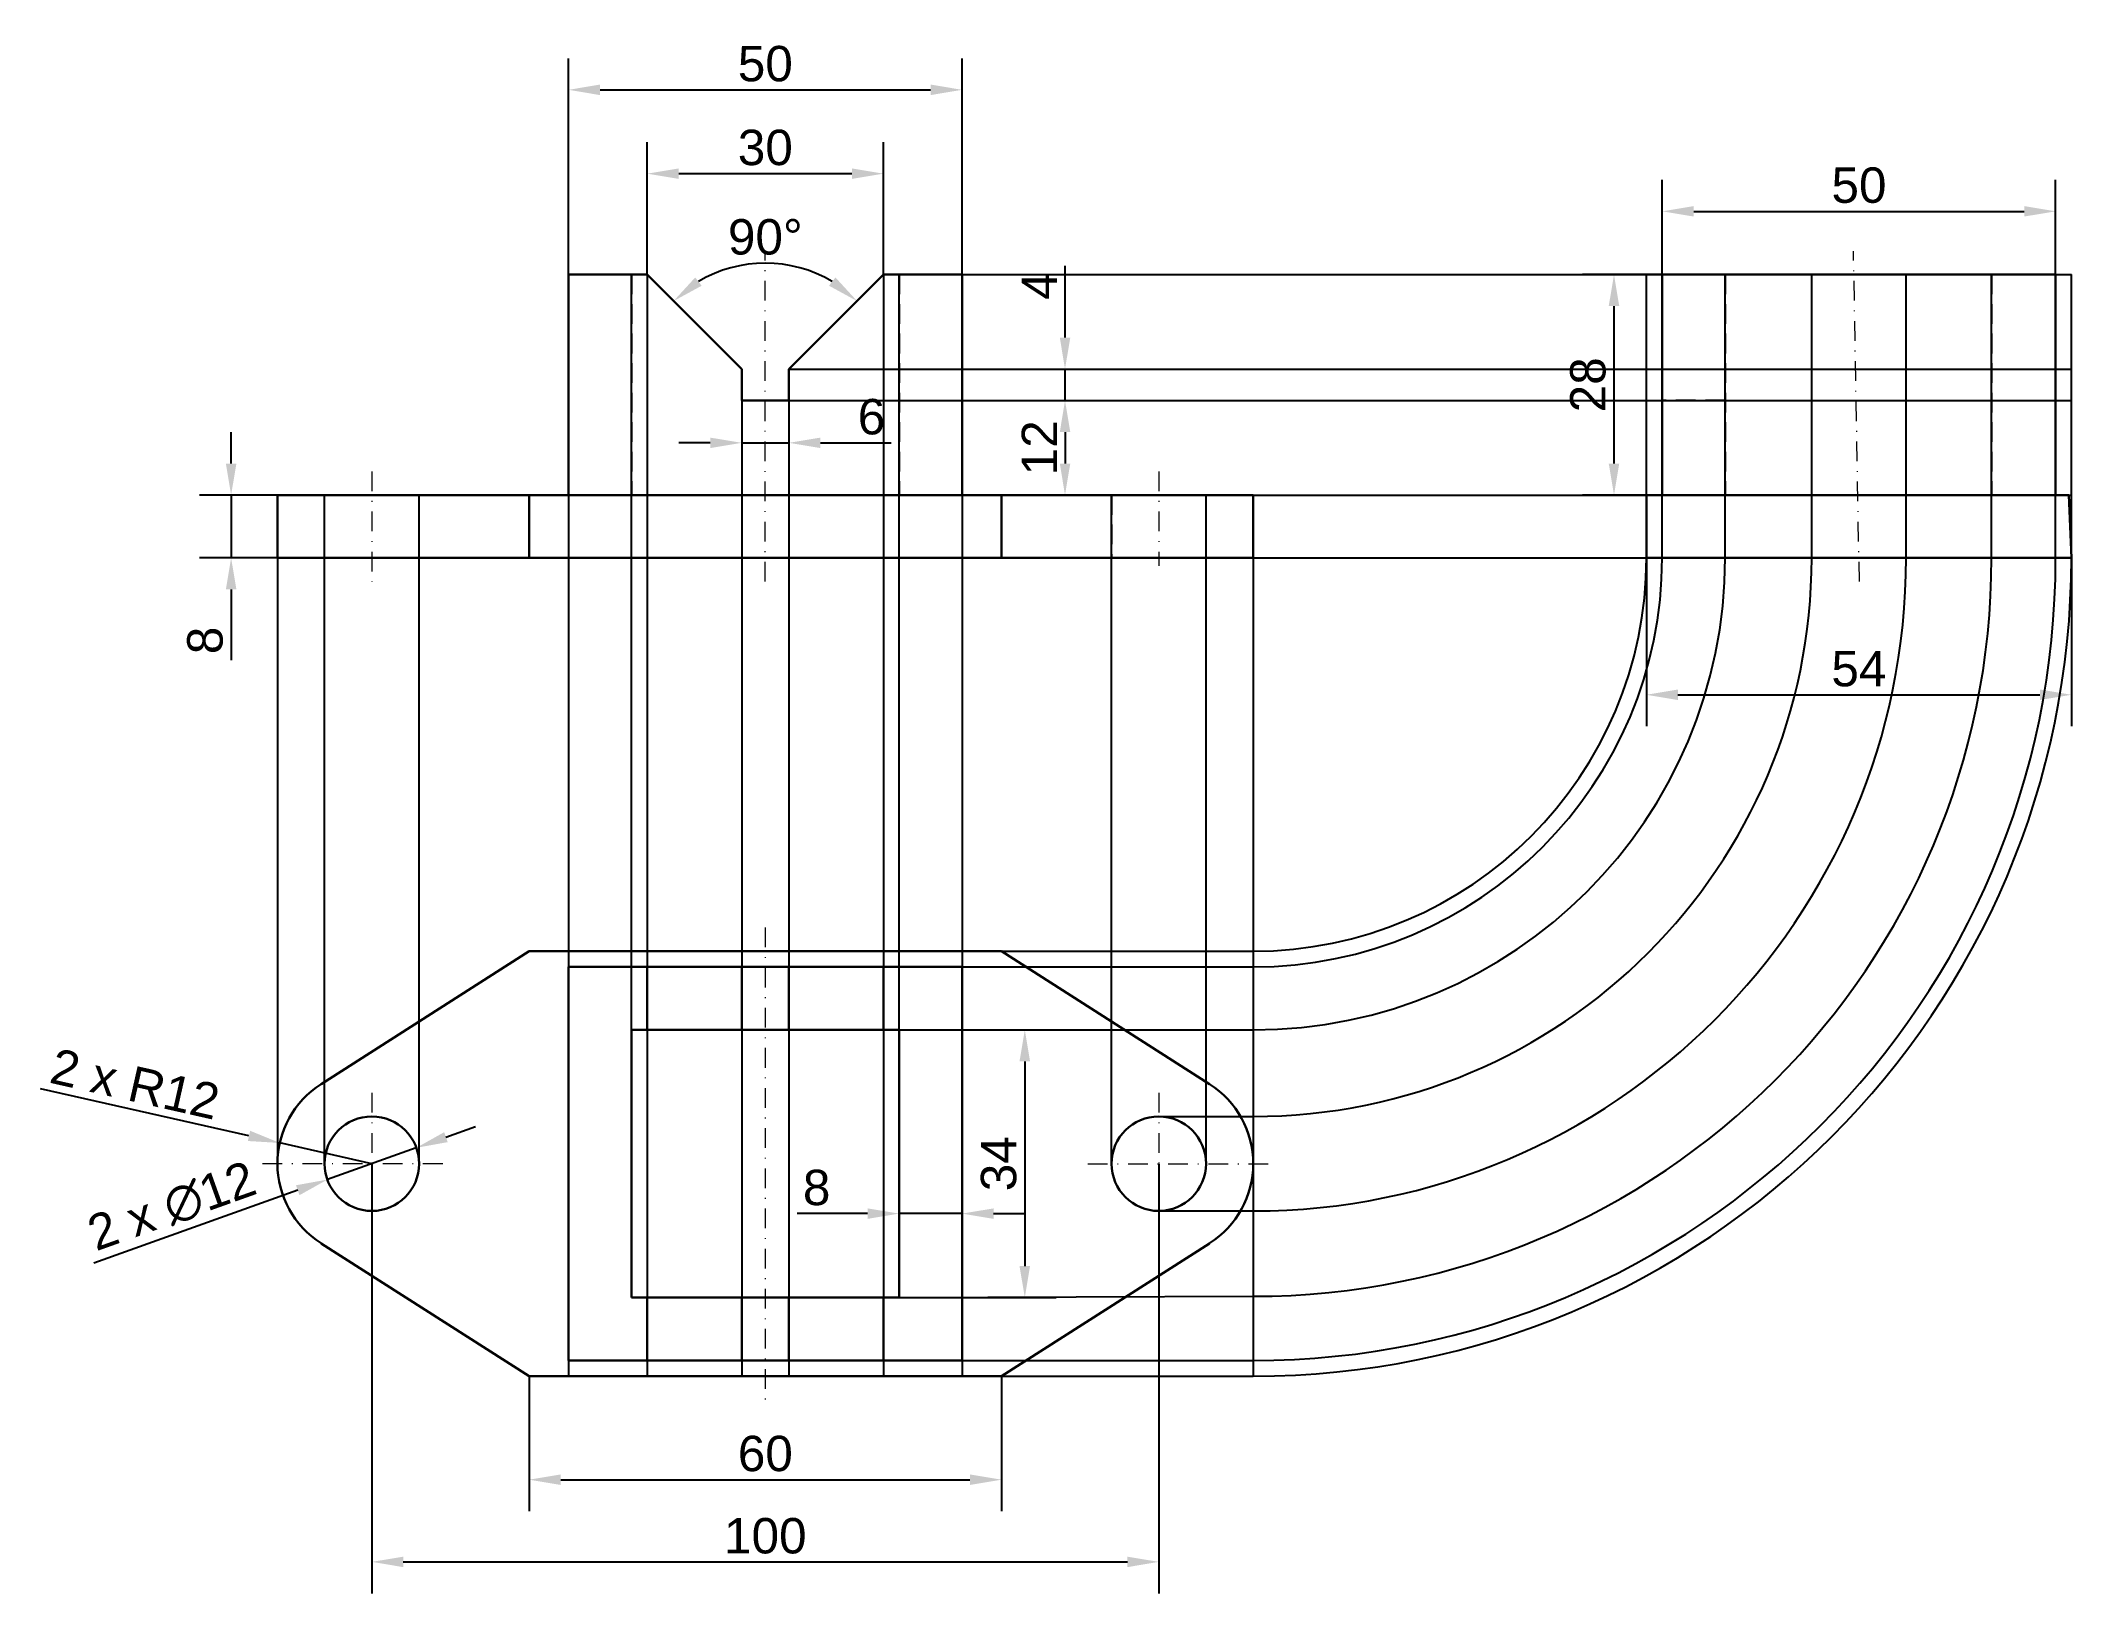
# Model space of a CAD drawing. Header units: inches. Extents: x -30 to 228, y -132 to 66.
import ezdxf

# ---------------------------------------------------------------- set-up
doc = ezdxf.new("R2010")
doc.units = ezdxf.units.IN
doc.header["$LTSCALE"] = 5
doc.header["$MEASUREMENT"] = 0
doc.linetypes.add('DASHDOT', pattern=[1, 0.5, -0.25, 0, -0.25])
doc.linetypes.add('DASHED', pattern=[0.75, 0.5, -0.25])
doc.layers.add('ajutator', color=82, linetype='Continuous')
doc.layers.add('nevazute', color=170, linetype='DASHED')
doc.layers.add('axe', color=10, linetype='DASHDOT', lineweight=20)
doc.layers.add('contur', color=174, linetype='Continuous', lineweight=30)
doc.styles.add('text4.5', font='arial.ttf', dxfattribs={"height": 4.5})
doc.dimstyles.new('cote4.5', dxfattribs={"dimscale": 0, "dimtxt": 4.5, "dimasz": 4, "dimexe": 4, "dimexo": 0, "dimgap": 1, "dimtad": 1, "dimdec": 0, "dimdsep": 46, "dimtxsty": 'text4.5', "dimcen": 0.09, "dimadec": 0, "dimazin": 0, "dimtfac": 1, "dimtdec": 0, "dimtmove": 0, "dimatfit": 0, "dimfxl": 1, "dimtolj": 1, "dimtzin": 0, "dimarcsym": 1})

# ---------------------------------------------------------------- blocks, each defined once
blk = doc.blocks.new('*D1')
at = {"color": 0, "lineweight": -2, "transparency": 16777216}
for p, q in [((37, 36), (37, 63.48)), ((87, 36), (87, 63.48)), ((41, 59.48), (83, 59.48))]:
    blk.add_line(p, q, dxfattribs=at)
at = {"color": 0, "transparency": 16777216}
for points in [[(41, 60.15), (41, 58.81), (37, 59.48)], [(83, 60.15), (83, 58.81), (87, 59.48)]]:
    blk.add_solid(points, dxfattribs=at)
at = {"layer": 'Defpoints', "color": 0, "transparency": 16777216}
for p in [(87, 59.48), (37, 36), (87, 36)]:
    blk.add_point(p, dxfattribs=at)
at = {"color": 0, "transparency": 16777216, "insert": (62, 62.78), "char_height": 4.5, "attachment_point": 5, "style": 'text4.5'}
blk.add_mtext('\\A1;50', dxfattribs=at)
blk = doc.blocks.new('*D2')
at = {"color": 0, "lineweight": -2, "transparency": 16777216}
for p, q in [((47, 36), (47, 52.83)), ((77, 36), (77, 52.83)), ((51, 48.83), (73, 48.83))]:
    blk.add_line(p, q, dxfattribs=at)
at = {"color": 0, "transparency": 16777216}
for points in [[(51, 49.49), (51, 48.16), (47, 48.83)], [(73, 49.49), (73, 48.16), (77, 48.83)]]:
    blk.add_solid(points, dxfattribs=at)
at = {"layer": 'Defpoints', "color": 0, "transparency": 16777216}
for p in [(77, 48.83), (47, 36), (77, 36)]:
    blk.add_point(p, dxfattribs=at)
at = {"color": 0, "transparency": 16777216, "insert": (62, 52.13), "char_height": 4.5, "attachment_point": 5, "style": 'text4.5'}
blk.add_mtext('\\A1;30', dxfattribs=at)
blk = doc.blocks.new('*D3')
at = {"color": 0, "lineweight": -2, "transparency": 16777216}
blk.add_arc((62, 21), 16.47, 58.947, 121.053, dxfattribs=at)
at = {"color": 0, "transparency": 16777216}
for points in [[(53.91, 34.59), (53.09, 35.64), (50.35, 32.65)], [(70.91, 35.64), (70.09, 34.59), (73.65, 32.65)]]:
    blk.add_solid(points, dxfattribs=at)
at = {"layer": 'Defpoints', "color": 0, "transparency": 16777216}
for p in [(66.26, 36.91), (47, 36), (77, 36), (59, 24), (65, 24)]:
    blk.add_point(p, dxfattribs=at)
at = {"color": 0, "transparency": 16777216, "insert": (62, 40.77), "char_height": 4.5, "attachment_point": 5, "style": 'text4.5'}
blk.add_mtext('\\A1;90°', dxfattribs=at)
blk = doc.blocks.new('*D4')
at = {"color": 0, "lineweight": -2, "transparency": 16777216}
for p, q in [((12, -76.96), (12, -131.55)), ((112, -76.96), (112, -131.55)), ((16, -127.55), (108, -127.55))]:
    blk.add_line(p, q, dxfattribs=at)
at = {"color": 0, "transparency": 16777216}
for points in [[(16, -126.89), (16, -128.22), (12, -127.55)], [(108, -126.89), (108, -128.22), (112, -127.55)]]:
    blk.add_solid(points, dxfattribs=at)
at = {"layer": 'Defpoints', "color": 0, "transparency": 16777216}
for p in [(12, -76.96), (112, -76.96), (112, -127.55)]:
    blk.add_point(p, dxfattribs=at)
at = {"color": 0, "transparency": 16777216, "insert": (62, -124.26), "char_height": 4.5, "attachment_point": 5, "style": 'text4.5'}
blk.add_mtext('\\A1;100', dxfattribs=at)
blk = doc.blocks.new('*D5')
at = {"color": 0, "lineweight": -2, "transparency": 16777216}
for p, q in [((32, -103.96), (32, -121.11)), ((92, -103.96), (92, -121.11)), ((36, -117.11), (88, -117.11))]:
    blk.add_line(p, q, dxfattribs=at)
at = {"color": 0, "transparency": 16777216}
for points in [[(36, -116.44), (36, -117.78), (32, -117.11)], [(88, -116.44), (88, -117.78), (92, -117.11)]]:
    blk.add_solid(points, dxfattribs=at)
at = {"layer": 'Defpoints', "color": 0, "transparency": 16777216}
for p in [(32, -103.96), (92, -103.96), (92, -117.11)]:
    blk.add_point(p, dxfattribs=at)
at = {"color": 0, "transparency": 16777216, "insert": (62, -113.81), "char_height": 4.5, "attachment_point": 5, "style": 'text4.5'}
blk.add_mtext('\\A1;60', dxfattribs=at)
blk = doc.blocks.new('*D6')
at = {"color": 0, "lineweight": -2, "transparency": 16777216}
for p, q in [((175.98, 36), (165.84, 36)), ((169.84, 32), (169.84, 12)), ((175.98, 8), (165.84, 8))]:
    blk.add_line(p, q, dxfattribs=at)
at = {"color": 0, "transparency": 16777216}
for points in [[(169.17, 32), (170.51, 32), (169.84, 36)], [(169.17, 12), (170.51, 12), (169.84, 8)]]:
    blk.add_solid(points, dxfattribs=at)
at = {"layer": 'Defpoints', "color": 0, "transparency": 16777216}
for p in [(175.98, 36), (169.84, 8), (175.98, 8)]:
    blk.add_point(p, dxfattribs=at)
at = {"color": 0, "transparency": 16777216, "insert": (166.54, 22), "char_height": 4.5, "attachment_point": 5, "rotation": 90, "style": 'text4.5'}
blk.add_mtext('\\A1;28', dxfattribs=at)
blk = doc.blocks.new('*D7')
at = {"color": 0, "lineweight": -2, "transparency": 16777216}
for p, q in [((59, 20), (59, 10.63)), ((65, 20), (65, 10.63)), ((55, 14.63), (51, 14.63)), ((59, 14.63), (65, 14.63)), ((69, 14.63), (77.97, 14.63))]:
    blk.add_line(p, q, dxfattribs=at)
at = {"color": 0, "transparency": 16777216}
for points in [[(55, 15.29), (55, 13.96), (59, 14.63)], [(69, 15.29), (69, 13.96), (65, 14.63)]]:
    blk.add_solid(points, dxfattribs=at)
at = {"layer": 'Defpoints', "color": 0, "transparency": 16777216}
for p in [(59, 20), (65, 20), (65, 14.63)]:
    blk.add_point(p, dxfattribs=at)
at = {"color": 0, "transparency": 16777216, "insert": (75.49, 17.92), "char_height": 4.5, "attachment_point": 5, "style": 'text4.5'}
blk.add_mtext('\\A1;6', dxfattribs=at)
blk = doc.blocks.new('*D8')
at = {"color": 0, "lineweight": -2, "transparency": 16777216}
for p, q in [((65, 20), (104.08, 20)), ((100.08, 16), (100.08, 12)), ((65, 8), (104.08, 8))]:
    blk.add_line(p, q, dxfattribs=at)
at = {"color": 0, "transparency": 16777216}
for points in [[(99.42, 16), (100.75, 16), (100.08, 20)], [(99.42, 12), (100.75, 12), (100.08, 8)]]:
    blk.add_solid(points, dxfattribs=at)
at = {"layer": 'Defpoints', "color": 0, "transparency": 16777216}
for p in [(65, 20), (65, 8), (100.08, 8)]:
    blk.add_point(p, dxfattribs=at)
at = {"color": 0, "transparency": 16777216, "insert": (96.83, 14), "char_height": 4.5, "attachment_point": 5, "rotation": 90, "style": 'text4.5'}
blk.add_mtext('\\A1;12', dxfattribs=at)
blk = doc.blocks.new('*D9')
at = {"color": 0, "lineweight": -2, "transparency": 16777216}
for p, q in [((100.08, 28), (100.08, 37.11)), ((65, 24), (104.08, 24)), ((100.08, 20), (100.08, 24)), ((65, 20), (104.08, 20)), ((100.08, 16), (100.08, 12))]:
    blk.add_line(p, q, dxfattribs=at)
at = {"color": 0, "transparency": 16777216}
for points in [[(99.42, 28), (100.75, 28), (100.08, 24)], [(99.42, 16), (100.75, 16), (100.08, 20)]]:
    blk.add_solid(points, dxfattribs=at)
at = {"layer": 'Defpoints', "color": 0, "transparency": 16777216}
for p in [(65, 24), (65, 20), (100.08, 20)]:
    blk.add_point(p, dxfattribs=at)
at = {"color": 0, "transparency": 16777216, "insert": (96.83, 34.56), "char_height": 4.5, "attachment_point": 5, "rotation": 90, "style": 'text4.5'}
blk.add_mtext('\\A1;4', dxfattribs=at)
blk = doc.blocks.new('*D10')
at = {"color": 0, "lineweight": -2, "transparency": 16777216}
for p, q in [((79, -76.96), (79, -87.3)), ((87, -76.96), (87, -87.3)), ((75, -83.3), (66.03, -83.3)), ((87, -83.3), (79, -83.3)), ((91, -83.3), (95, -83.3))]:
    blk.add_line(p, q, dxfattribs=at)
at = {"color": 0, "transparency": 16777216}
for points in [[(75, -82.64), (75, -83.97), (79, -83.3)], [(91, -82.64), (91, -83.97), (87, -83.3)]]:
    blk.add_solid(points, dxfattribs=at)
at = {"layer": 'Defpoints', "color": 0, "transparency": 16777216}
for p in [(79, -76.96), (87, -76.96), (87, -83.3)]:
    blk.add_point(p, dxfattribs=at)
at = {"color": 0, "transparency": 16777216, "insert": (68.52, -80.01), "char_height": 4.5, "attachment_point": 5, "style": 'text4.5'}
blk.add_mtext('\\A1;8', dxfattribs=at)
blk = doc.blocks.new('*D11')
at = {"color": 0, "lineweight": -2, "transparency": 16777216}
for p, q in [((79, -59.96), (98.97, -59.96)), ((94.97, -63.96), (94.97, -89.96)), ((79, -93.96), (98.97, -93.96))]:
    blk.add_line(p, q, dxfattribs=at)
at = {"color": 0, "transparency": 16777216}
for points in [[(94.3, -63.96), (95.64, -63.96), (94.97, -59.96)], [(94.3, -89.96), (95.64, -89.96), (94.97, -93.96)]]:
    blk.add_solid(points, dxfattribs=at)
at = {"layer": 'Defpoints', "color": 0, "transparency": 16777216}
for p in [(79, -59.96), (79, -93.96), (94.97, -93.96)]:
    blk.add_point(p, dxfattribs=at)
at = {"color": 0, "transparency": 16777216, "insert": (91.67, -76.96), "char_height": 4.5, "attachment_point": 5, "rotation": 90, "style": 'text4.5'}
blk.add_mtext('\\A1;34', dxfattribs=at)
blk = doc.blocks.new('*D13')
at = {"color": 0, "lineweight": -2, "transparency": 16777216}
for p, q in [((21.41, -73.59), (25.18, -72.24)), ((17.65, -74.94), (6.35, -78.98)), ((2.59, -80.33), (-23.31, -89.6))]:
    blk.add_line(p, q, dxfattribs=at)
at = {"color": 0, "transparency": 16777216}
for points in [[(21.19, -72.96), (21.64, -74.22), (17.65, -74.94)], [(2.36, -79.7), (2.81, -80.96), (6.35, -78.98)]]:
    blk.add_solid(points, dxfattribs=at)
at = {"layer": 'Defpoints', "color": 0, "transparency": 16777216}
for p in [(17.65, -74.94), (6.35, -78.98)]:
    blk.add_point(p, dxfattribs=at)
at = {"color": 0, "transparency": 16777216, "insert": (-13.4, -82.42), "char_height": 4.5, "attachment_point": 5, "rotation": 19.6966, "style": 'text4.5'}
blk.add_mtext('\\A1;2 x ∅12', dxfattribs=at)
blk = doc.blocks.new('*D14')
at = {"color": 0, "lineweight": -2, "transparency": 16777216}
for p, q in [((-3.61, -73.43), (-30.09, -67.45)), ((12, -76.96), (0.3, -74.32))]:
    blk.add_line(p, q, dxfattribs=at)
at = {"color": 0, "transparency": 16777216}
blk.add_solid([(-3.46, -72.78), (-3.75, -74.08), (0.3, -74.32)], dxfattribs=at)
at = {"layer": 'Defpoints', "color": 0, "transparency": 16777216}
for p in [(0.3, -74.32), (12, -76.96)]:
    blk.add_point(p, dxfattribs=at)
at = {"color": 0, "transparency": 16777216, "insert": (-18.08, -66.82), "char_height": 4.5, "attachment_point": 5, "rotation": 347.268, "style": 'text4.5'}
blk.add_mtext('\\A1;2 x R12', dxfattribs=at)
blk = doc.blocks.new('*D15')
at = {"color": 0, "lineweight": -2, "transparency": 16777216}
for p, q in [((173.96, 0), (173.96, -21.38)), ((227.96, 0), (227.96, -21.38)), ((177.96, -17.38), (223.96, -17.38))]:
    blk.add_line(p, q, dxfattribs=at)
at = {"color": 0, "transparency": 16777216}
for points in [[(177.96, -16.71), (177.96, -18.05), (173.96, -17.38)], [(223.96, -16.71), (223.96, -18.05), (227.96, -17.38)]]:
    blk.add_solid(points, dxfattribs=at)
at = {"layer": 'Defpoints', "color": 0, "transparency": 16777216}
for p in [(173.96, 0), (227.96, 0), (227.96, -17.38)]:
    blk.add_point(p, dxfattribs=at)
at = {"color": 0, "transparency": 16777216, "insert": (200.96, -14.09), "char_height": 4.5, "attachment_point": 5, "style": 'text4.5'}
blk.add_mtext('\\A1;54', dxfattribs=at)
blk = doc.blocks.new('*D16')
at = {"color": 0, "lineweight": -2, "transparency": 16777216}
for p, q in [((175.98, 36), (175.98, 48.04)), ((225.96, 36), (225.96, 48.04)), ((179.98, 44.04), (221.96, 44.04))]:
    blk.add_line(p, q, dxfattribs=at)
at = {"color": 0, "transparency": 16777216}
for points in [[(179.98, 44.71), (179.98, 43.38), (175.98, 44.04)], [(221.96, 44.71), (221.96, 43.38), (225.96, 44.04)]]:
    blk.add_solid(points, dxfattribs=at)
at = {"layer": 'Defpoints', "color": 0, "transparency": 16777216}
for p in [(225.96, 44.04), (175.98, 36), (225.96, 36)]:
    blk.add_point(p, dxfattribs=at)
at = {"color": 0, "transparency": 16777216, "insert": (200.97, 47.34), "char_height": 4.5, "attachment_point": 5, "style": 'text4.5'}
blk.add_mtext('\\A1;50', dxfattribs=at)
blk = doc.blocks.new('*D17')
at = {"color": 0, "lineweight": -2, "transparency": 16777216}
for p, q in [((-5.88, 12), (-5.88, 16)), ((0, 8), (-9.88, 8)), ((-5.88, 8), (-5.88, 0)), ((0, 0), (-9.88, 0)), ((-5.88, -4), (-5.88, -12.97))]:
    blk.add_line(p, q, dxfattribs=at)
at = {"color": 0, "transparency": 16777216}
for points in [[(-6.55, 12), (-5.21, 12), (-5.88, 8)], [(-6.55, -4), (-5.21, -4), (-5.88, 0)]]:
    blk.add_solid(points, dxfattribs=at)
at = {"layer": 'Defpoints', "color": 0, "transparency": 16777216}
for p in [(0, 8), (0, 0), (-5.88, 0)]:
    blk.add_point(p, dxfattribs=at)
at = {"color": 0, "transparency": 16777216, "insert": (-9.18, -10.48), "char_height": 4.5, "attachment_point": 5, "rotation": 90, "style": 'text4.5'}
blk.add_mtext('\\A1;8', dxfattribs=at)

msp = doc.modelspace()

# ---------------------------------------------------------------- linework, layer by layer
at = {"layer": 'ajutator'}
for p, q in [((45, -59.96), (45, 36)), ((47, 36), (47, -103.96)), ((77, 36), (77, -103.96)), ((79, -59.96), (79, 36)), ((87, 36), (227.96, 36)), ((173.96, 0), (173.96, 36)), ((175.96, 0), (175.96, 36)), ((183.96, 0), (183.96, 36)), ((194.96, 0), (194.96, 36)), ((206.96, 0), (206.96, 36)), ((217.81, 0), (217.81, 36)), ((225.96, 0), (225.96, 36)), ((227.96, 0), (227.96, 36)), ((65, 24), (227.96, 24)), ((59, 20), (59, -103.96)), ((65, 20), (65, -103.96)), ((65, 20), (227.96, 20)), ((6, -76.96), (6, 8)), ((18, -76.96), (18, 8)), ((37, 8), (37, -103.96)), ((87, 8), (87, -103.96)), ((106, -76.96), (106, 8)), ((118, -76.96), (118, 8)), ((124, 8), (227.96, 8)), ((0, 0), (0, -76.96)), ((124, 0), (124, -76.96)), ((124, 0), (227.96, 0)), ((92, -49.96), (124, -49.96)), ((87, -51.96), (124, -51.96)), ((79, -59.96), (124, -59.96)), ((112, -70.96), (124, -70.96)), ((124, -76.96), (124, -103.96)), ((112, -82.96), (124, -82.96)), ((79, -93.96), (124, -93.81)), ((87, -101.96), (124, -101.96)), ((92, -103.96), (124, -103.96))]:
    msp.add_line(p, q, dxfattribs=at)
for radius in [49.96, 59.96, 70.96, 82.96, 93.81, 101.96, 51.96, 103.96]:
    msp.add_arc((124, 0), radius, 270, 0, dxfattribs=at)
at = {"layer": 'axe'}
for p, q in [((62, -3), (62, 39)), ((201.02, -3), (200.27, 39)), ((12, 11), (12, -3)), ((112, 11), (112, -1)), ((62, -46.96), (62, -106.96)), ((12, -67.96), (12, -85.96)), ((112, -67.96), (112, -85.96)), ((21, -76.96), (-3, -76.96)), ((103, -76.96), (127, -76.96))]:
    msp.add_line(p, q, dxfattribs=at)
at = {"layer": 'contur'}
for p, q in [((37, 8), (37, 36)), ((37, 36), (47, 36)), ((47, 36), (59, 24)), ((77, 36), (65, 24)), ((87, 36), (77, 36)), ((87, 8), (87, 36)), ((175.98, 8), (175.98, 36)), ((175.98, 36), (225.96, 36)), ((225.96, 36), (225.96, 8)), ((59, 24), (59, 20)), ((65, 20), (65, 24)), ((59, 20), (65, 20)), ((0, 0), (0, 8)), ((0, 8), (124, 8)), ((32, 8), (32, 0)), ((92, 8), (92, 0)), ((124, 8), (124, 0)), ((227.65, 8), (173.96, 8)), ((173.96, 8), (173.96, 0)), ((227.96, 0), (227.65, 8)), ((124, 0), (0, 0)), ((173.96, 0), (227.96, 0)), ((5.54, -66.84), (32, -49.96)), ((32, -49.96), (92, -49.96)), ((118.46, -66.84), (92, -49.96)), ((37, -51.96), (87, -51.96)), ((37, -101.96), (37, -51.96)), ((47, -59.96), (47, -51.96)), ((59, -59.96), (59, -51.96)), ((65, -59.96), (65, -51.96)), ((77, -59.96), (77, -51.96)), ((87, -51.96), (87, -101.96)), ((45, -59.96), (79, -59.96)), ((45, -93.96), (45, -59.96)), ((79, -59.96), (79, -93.96)), ((5.54, -87.08), (32, -103.96)), ((118.46, -87.08), (92, -103.96)), ((79, -93.96), (45, -93.96)), ((47, -93.96), (47, -101.96)), ((59, -93.96), (59, -101.96)), ((65, -93.96), (65, -101.96)), ((77, -93.96), (77, -101.96)), ((87, -101.96), (37, -101.96)), ((92, -103.96), (32, -103.96))]:
    msp.add_line(p, q, dxfattribs=at)
for centre in [(12, -76.96), (112, -76.96)]:
    msp.add_circle(centre, 6, dxfattribs=at)
for centre, start, end in [((12, -76.96), 122.5467, 237.4533), ((112, -76.96), 302.5467, 57.4533)]:
    msp.add_arc(centre, 12, start, end, dxfattribs=at)
at = {"layer": 'nevazute'}
for p, q in [((45, 36), (45, 8)), ((79, 36), (79, 8)), ((183.96, 36), (183.96, 8)), ((217.81, 36), (217.81, 8)), ((175.98, 24), (183.96, 24)), ((217.81, 24), (225.96, 24)), ((183.96, 20), (175.98, 20)), ((217.81, 20), (225.96, 20)), ((6, 0), (6, 8)), ((18, 0), (18, 8)), ((106, 8), (106, 0)), ((118, 0), (118, 8)), ((194.96, 0), (194.96, 8)), ((206.96, 0), (206.96, 8))]:
    msp.add_line(p, q, dxfattribs=at)

# ---------------------------------------------------------------- dimensions: what is measured, and where the dimension line sits
for base, p1, p2, picture, middle in [((87, 59.48), (37, 36), (87, 36), '*D1', (62, 59.48)), ((65, 14.63), (59, 20), (65, 20), '*D7', (75.49, 14.63)), ((87, -83.3), (79, -76.96), (87, -76.96), '*D10', (68.52, -83.3))]:
    dim = msp.add_linear_dim(base=base, p1=p1, p2=p2, dimstyle='cote4.5', override={"dimscale": 1})
    dim.commit()
    dim.dimension.update_dxf_attribs({"geometry": picture, "text_midpoint": middle, "dimtype": 160})
for base, p1, p2, picture, middle in [((77, 48.83), (47, 36), (77, 36), '*D2', (62, 52.13)), ((225.96, 44.04), (175.98, 36), (225.96, 36), '*D16', (200.97, 47.34)), ((227.96, -17.38), (173.96, 0), (227.96, 0), '*D15', (200.96, -14.09)), ((112, -127.55), (12, -76.96), (112, -76.96), '*D4', (62, -124.26)), ((92, -117.11), (32, -103.96), (92, -103.96), '*D5', (62, -113.81))]:
    dim = msp.add_linear_dim(base=base, p1=p1, p2=p2, dimstyle='cote4.5', override={"dimscale": 1})
    dim.commit()
    dim.dimension.update_dxf_attribs({"geometry": picture, "text_midpoint": middle})
dim = msp.add_angular_dim_2l(base=(66.26, 36.91), line1=((77, 36), (65, 24)), line2=((47, 36), (59, 24)), dimstyle='cote4.5', override={"dimscale": 1})
dim.commit()
dim.dimension.update_dxf_attribs({"geometry": '*D3', "text_midpoint": (62, 40.77)})
for base, p1, p2, picture, middle in [((100.08, 20), (65, 24), (65, 20), '*D9', (100.08, 34.56)), ((100.08, 8), (65, 20), (65, 8), '*D8', (100.08, 14)), ((94.97, -93.96), (79, -59.96), (79, -93.96), '*D11', (94.97, -76.96))]:
    dim = msp.add_linear_dim(base=base, p1=p1, p2=p2, angle=90, dimstyle='cote4.5', override={"dimscale": 1})
    dim.commit()
    dim.dimension.update_dxf_attribs({"geometry": picture, "text_midpoint": middle, "dimtype": 160})
for base, p1, p2, picture, middle in [((169.84, 8), (175.98, 36), (175.98, 8), '*D6', (166.54, 22)), ((-5.88, 0), (0, 8), (0, 0), '*D17', (-9.18, -10.48))]:
    dim = msp.add_linear_dim(base=base, p1=p1, p2=p2, angle=90, dimstyle='cote4.5', override={"dimscale": 1})
    dim.commit()
    dim.dimension.update_dxf_attribs({"geometry": picture, "text_midpoint": middle})
dim = msp.add_radius_dim(center=(12, -76.96), mpoint=(0.3, -74.32), text='2 x <>', dimstyle='cote4.5', override={"dimscale": 1})
dim.commit()
dim.dimension.update_dxf_attribs({"geometry": '*D14', "text_midpoint": (-18.08, -66.82)})
dim = msp.add_diameter_dim_2p(p1=(17.65, -74.94), p2=(6.35, -78.98), text='2 x <>', dimstyle='cote4.5', override={"dimscale": 1})
dim.commit()
dim.dimension.update_dxf_attribs({"geometry": '*D13', "text_midpoint": (-12.24, -85.64), "dimtype": 163})

doc.saveas('drawing.dxf')
